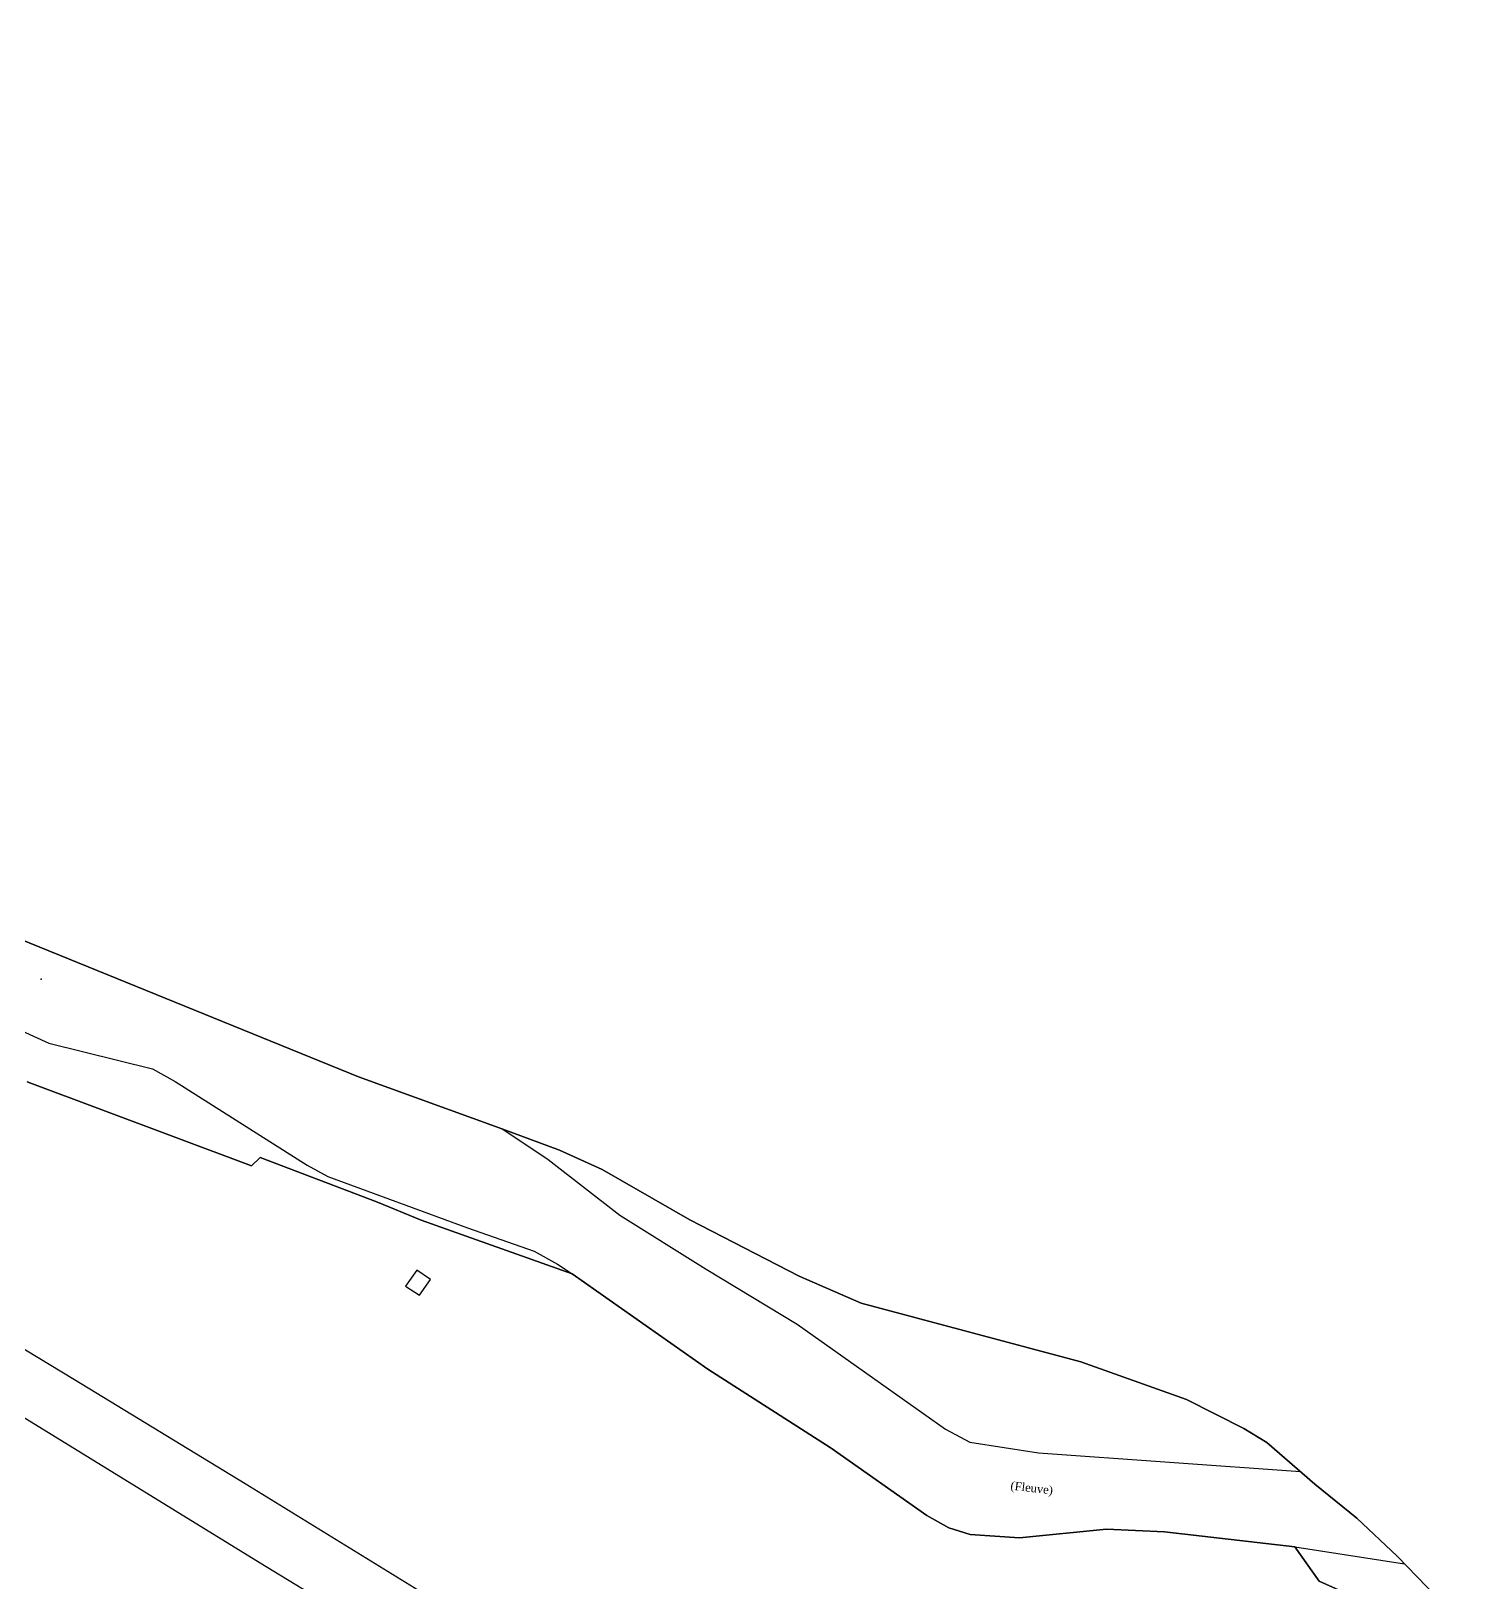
# Model space of a CAD drawing. Extents: x 1208104 to 1212743, y 6150498 to 6153217.
# Drawn here: x 1210524 to 1211045, y 6152559 to 6153118 of the extents above; entities that cross this region are included whole.
import ezdxf

# ---------------------------------------------------------------- set-up
doc = ezdxf.new("R2010")
doc.units = 0
doc.linetypes.add('CONTINU', pattern=[0])
doc.layers.get('0').update_dxf_attribs({"linetype": 'CONTINU'})
for name, color, linetype in [('1FLECHEFL', 7, 'CONTINU'), ('1LIEUDIT', 7, 'CONTINU'), ('1PARCELLE', 7, 'CONTINU'), ('1SECTION', 7, 'CONTINU'), ('1SUBDSECT', 7, 'CONTINU'), ('1TRONFLUV', 7, 'CONTINU'), ('3BATIDUR', 7, 'CONTINU'), ('3CHEMIN', 7, 'CONTINU'), ('3FISCLINE', 7, 'CONTINUOUS'), ('3TRONFLUVTEX', 7, 'CONTINU')]:
    doc.layers.add(name, color=color, linetype=linetype)
doc.styles.get("Standard").update_dxf_attribs({"font": 'Times New Roman'})

# ---------------------------------------------------------------- blocks, each defined once
blk = doc.blocks.new('FLECHRU1')
blk.add_point((0, 0))

msp = doc.modelspace()

# ---------------------------------------------------------------- linework, layer by layer
at = {"layer": '1LIEUDIT'}
msp.add_lwpolyline([(1209838.46, 6153118.13), (1209951.07, 6153080.47), (1210031.32, 6153004.55), (1210129.99, 6152960.47), (1210342.91, 6152810.19), (1210397.85, 6152798.04), (1210520.33, 6152791.12), (1210642.16, 6152741.53), (1210694.14, 6152722.75), (1210714.55, 6152715.09), (1210729.96, 6152708.16), (1210761.53, 6152690), (1210800.89, 6152669.81), (1210823.22, 6152660), (1210902.28, 6152638.95), (1210940.29, 6152625.32), (1210960.97, 6152614.87), (1210969.31, 6152609.83), (1210986.55, 6152594.83), (1211001.64, 6152582.59), (1211016.22, 6152568.93), (1211044.57, 6152539.7)], dxfattribs=at)
at = {"layer": '1PARCELLE'}
msp.add_lwpolyline([(1210522.86, 6152739.76), (1210603.68, 6152709.53), (1210606.81, 6152712.49), (1210649, 6152696.44), (1210664.74, 6152689.87), (1210719.12, 6152670.61), (1210768, 6152636.31), (1210812.4, 6152607.83), (1210846.81, 6152583.56), (1210854.75, 6152579.14), (1210862.44, 6152576.73), (1210880.15, 6152575.51), (1210911.55, 6152578.64), (1210932.39, 6152577.64), (1210979.3, 6152572.31), (1210988.06, 6152559.94), (1210996.35, 6152556.24)], dxfattribs=at)
at = {"layer": '1SECTION'}
msp.add_lwpolyline([(1209838.46, 6153118.13), (1209951.07, 6153080.47), (1210031.32, 6153004.55), (1210129.99, 6152960.47), (1210342.91, 6152810.19), (1210397.85, 6152798.04), (1210520.33, 6152791.12), (1210642.16, 6152741.53), (1210694.14, 6152722.75), (1210714.55, 6152715.09), (1210729.96, 6152708.16), (1210761.53, 6152690), (1210800.89, 6152669.81), (1210823.22, 6152660), (1210902.28, 6152638.95), (1210940.29, 6152625.32), (1210960.97, 6152614.87), (1210969.31, 6152609.83), (1210986.55, 6152594.83), (1211001.64, 6152582.59), (1211016.22, 6152568.93), (1211044.57, 6152539.7)], dxfattribs=at)
at = {"layer": '1SUBDSECT'}
msp.add_lwpolyline([(1211044.57, 6152539.7), (1211016.22, 6152568.93), (1211001.64, 6152582.59), (1210986.55, 6152594.83), (1210969.31, 6152609.83), (1210960.97, 6152614.87), (1210940.29, 6152625.32), (1210902.28, 6152638.95), (1210823.22, 6152660), (1210800.89, 6152669.81), (1210761.53, 6152690), (1210729.96, 6152708.16), (1210714.55, 6152715.09), (1210694.14, 6152722.75), (1210642.16, 6152741.53), (1210520.33, 6152791.12), (1210397.85, 6152798.04), (1210342.91, 6152810.19), (1210129.99, 6152960.47), (1210031.32, 6153004.55), (1209951.07, 6153080.47), (1209838.46, 6153118.13)], dxfattribs=at)
at = {"layer": '1TRONFLUV'}
for points in [[(1209838.46, 6153118.13), (1209951.07, 6153080.47), (1210031.32, 6153004.55), (1210129.99, 6152960.47), (1210342.91, 6152810.19), (1210397.85, 6152798.04), (1210520.33, 6152791.12), (1210642.16, 6152741.53), (1210694.14, 6152722.75), (1210714.55, 6152715.09), (1210729.96, 6152708.16), (1210761.53, 6152690), (1210800.89, 6152669.81), (1210823.22, 6152660), (1210902.28, 6152638.95), (1210940.29, 6152625.32), (1210960.97, 6152614.87), (1210969.31, 6152609.83), (1210986.55, 6152594.83), (1211001.64, 6152582.59), (1211016.22, 6152568.93), (1211044.57, 6152539.7)], [(1210996.35, 6152556.24), (1210988.06, 6152559.94), (1210979.3, 6152572.31), (1210932.39, 6152577.64), (1210911.55, 6152578.64), (1210880.15, 6152575.51), (1210862.44, 6152576.73), (1210854.75, 6152579.14), (1210846.81, 6152583.56), (1210812.4, 6152607.83), (1210768, 6152636.31), (1210719.12, 6152670.61), (1210664.74, 6152689.87), (1210649, 6152696.44), (1210606.81, 6152712.49), (1210603.68, 6152709.53), (1210522.86, 6152739.76)]]:
    msp.add_lwpolyline(points, dxfattribs=at)
at = {"layer": '3BATIDUR'}
msp.add_lwpolyline([(1210659.15, 6152666.17), (1210664.13, 6152662.87), (1210668.06, 6152668.59), (1210663.19, 6152671.96), (1210659.15, 6152666.17)], close=True, dxfattribs=at)
at = {"layer": '3CHEMIN'}
msp.add_lwpolyline([(1210941.89, 6152363.06), (1210897.37, 6152389.35), (1210774.91, 6152463.94), (1210606.78, 6152566.42), (1210452.01, 6152661.63), (1210430.12, 6152656.95), (1210391.66, 6152682.26), (1210397.94, 6152696.98), (1210395, 6152699.19), (1210405.99, 6152715.27), (1210447.62, 6152688.66), (1210496.02, 6152659.06), (1210539.88, 6152632.61), (1210601.33, 6152595.05), (1210760.47, 6152497.13), (1210907.23, 6152408.01), (1210978.78, 6152364.01)], dxfattribs=at)
at = {"layer": '3FISCLINE'}
for points in [[(1210230.9, 6152862.56), (1210243.29, 6152855.82), (1210266.57, 6152841.52), (1210287.04, 6152826.01), (1210330.48, 6152798.43), (1210340.14, 6152790.58), (1210396.99, 6152775.57), (1210435.21, 6152781.33), (1210476.77, 6152777.57), (1210487.15, 6152773.45), (1210530.66, 6152753.71), (1210567.94, 6152744.48), (1210576.11, 6152739.91), (1210623.66, 6152709.73), (1210631.13, 6152705.66), (1210681.46, 6152687.12), (1210705.43, 6152678.77), (1210713.77, 6152674.03), (1210719.12, 6152670.61)], [(1210694.14, 6152722.75), (1210710.41, 6152711.8), (1210736.3, 6152691.67), (1210767.4, 6152672.33), (1210800.12, 6152652.49), (1210830.12, 6152631.19), (1210853.58, 6152614.66), (1210862.27, 6152609.97), (1210887, 6152606.1), (1210981.33, 6152599.37)], [(1210979.3, 6152572.31), (1211018.88, 6152566.18)]]:
    msp.add_lwpolyline(points, dxfattribs=at)

# ---------------------------------------------------------------- block references
at = {"layer": '1FLECHEFL', "rotation": 338.2}
msp.add_blockref('FLECHRU1', (1210527.86, 6152776.75), dxfattribs=at)

# ---------------------------------------------------------------- texts
at = {"layer": '3TRONFLUVTEX'}
msp.add_text('(Fleuve)', height=3, rotation=353.3, dxfattribs=at).set_placement((1210876.82, 6152592.93))

doc.saveas('drawing.dxf')
